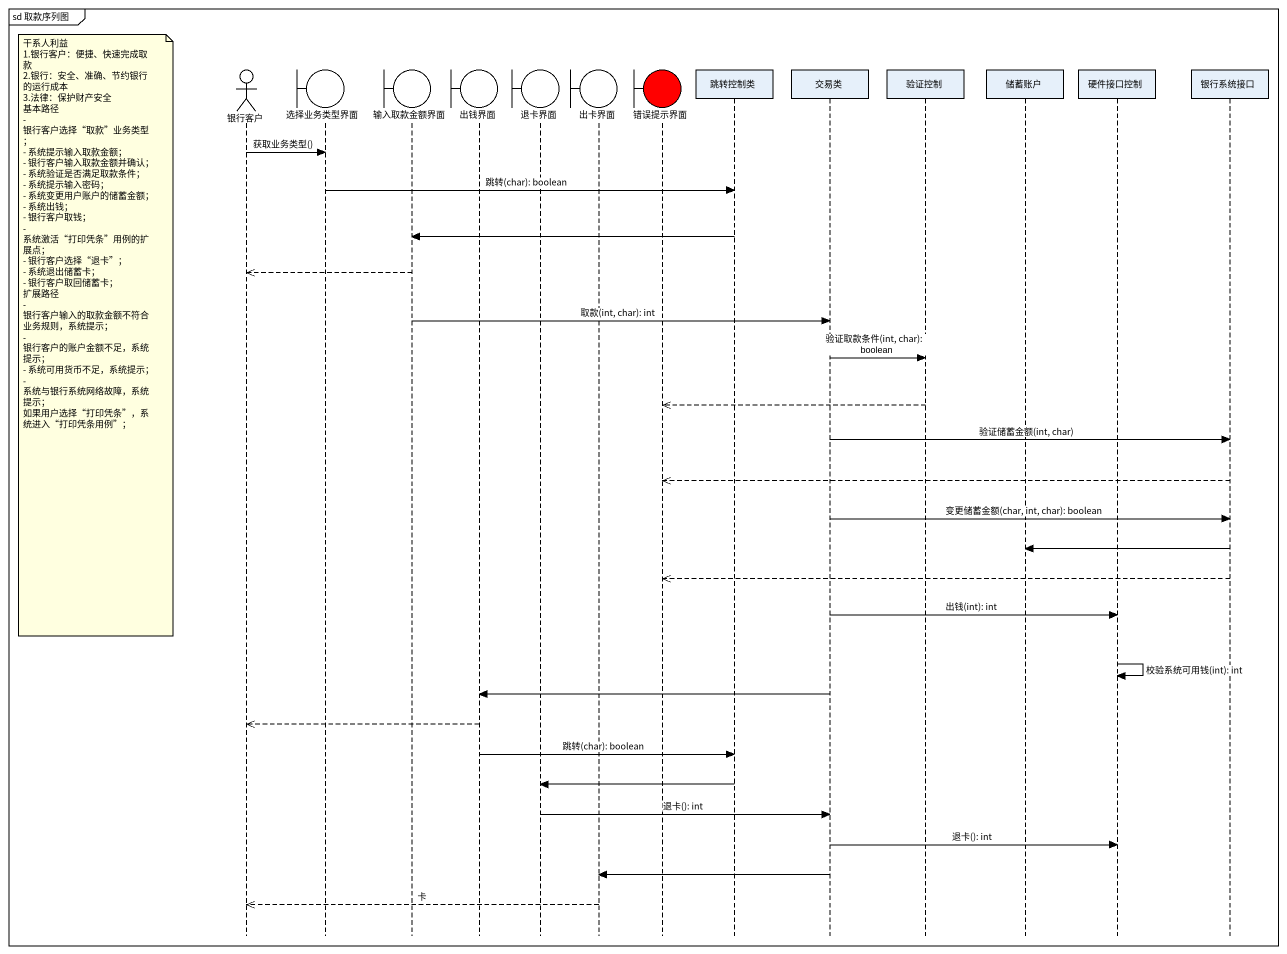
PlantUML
@startuml
mainframe sd 取款序列图
hide footbox
actor 银行客户
boundary 选择业务类型界面
boundary 输入取款金额界面
boundary 出钱界面
boundary 退卡界面
boundary 出卡界面
boundary 错误提示界面 #FF0000
participant 跳转控制类
participant 交易类
participant 验证控制
participant 储蓄账户
participant 硬件接口控制
participant 银行系统接口

银行客户 -> 选择业务类型界面 : 获取业务类型()
选择业务类型界面 -> 跳转控制类 : 跳转(char): boolean
跳转控制类 -> 输入取款金额界面
输入取款金额界面 -->> 银行客户
输入取款金额界面 -> 交易类 : 取款(int, char): int
note left of 银行客户
  干系人利益
  1.银行客户：便捷、快速完成取款
  2.银行：安全、准确、节约银行的运行成本
  3.法律：保护财产安全
  基本路径
  - 银行客户选择“取款”业务类型；
  - 系统提示输入取款金额；
  - 银行客户输入取款金额并确认；
  - 系统验证是否满足取款条件；
  - 系统提示输入密码；
  - 系统变更用户账户的储蓄金额；
  - 系统出钱；
  - 银行客户取钱；
  - 系统激活“打印凭条”用例的扩展点；
  - 银行客户选择“退卡”；
  - 系统退出储蓄卡；
  - 银行客户取回储蓄卡；
  扩展路径
  - 银行客户输入的取款金额不符合业务规则，系统提示；
  - 银行客户的账户金额不足，系统提示；
  - 系统可用货币不足，系统提示；
  - 系统与银行系统网络故障，系统提示；
  如果用户选择“打印凭条”，系统进入“打印凭条用例”；
end note
交易类 -> 验证控制 : 验证取款条件(int, char): boolean
验证控制 -->> 错误提示界面
交易类 -> 银行系统接口 : 验证储蓄金额(int, char)
银行系统接口 -->> 错误提示界面
交易类 -> 银行系统接口 : 变更储蓄金额(char, int, char): boolean
银行系统接口 -> 储蓄账户
银行系统接口 -->> 错误提示界面
交易类 -> 硬件接口控制 : 出钱(int): int
硬件接口控制 -> 硬件接口控制 : 校验系统可用钱(int): int
交易类 -> 出钱界面
出钱界面 -->> 银行客户
出钱界面 -> 跳转控制类 : 跳转(char): boolean
跳转控制类 -> 退卡界面
退卡界面 -> 交易类 : 退卡(): int
交易类 -> 硬件接口控制 : 退卡(): int
交易类 -> 出卡界面
出卡界面 -->> 银行客户 : 卡
@enduml
